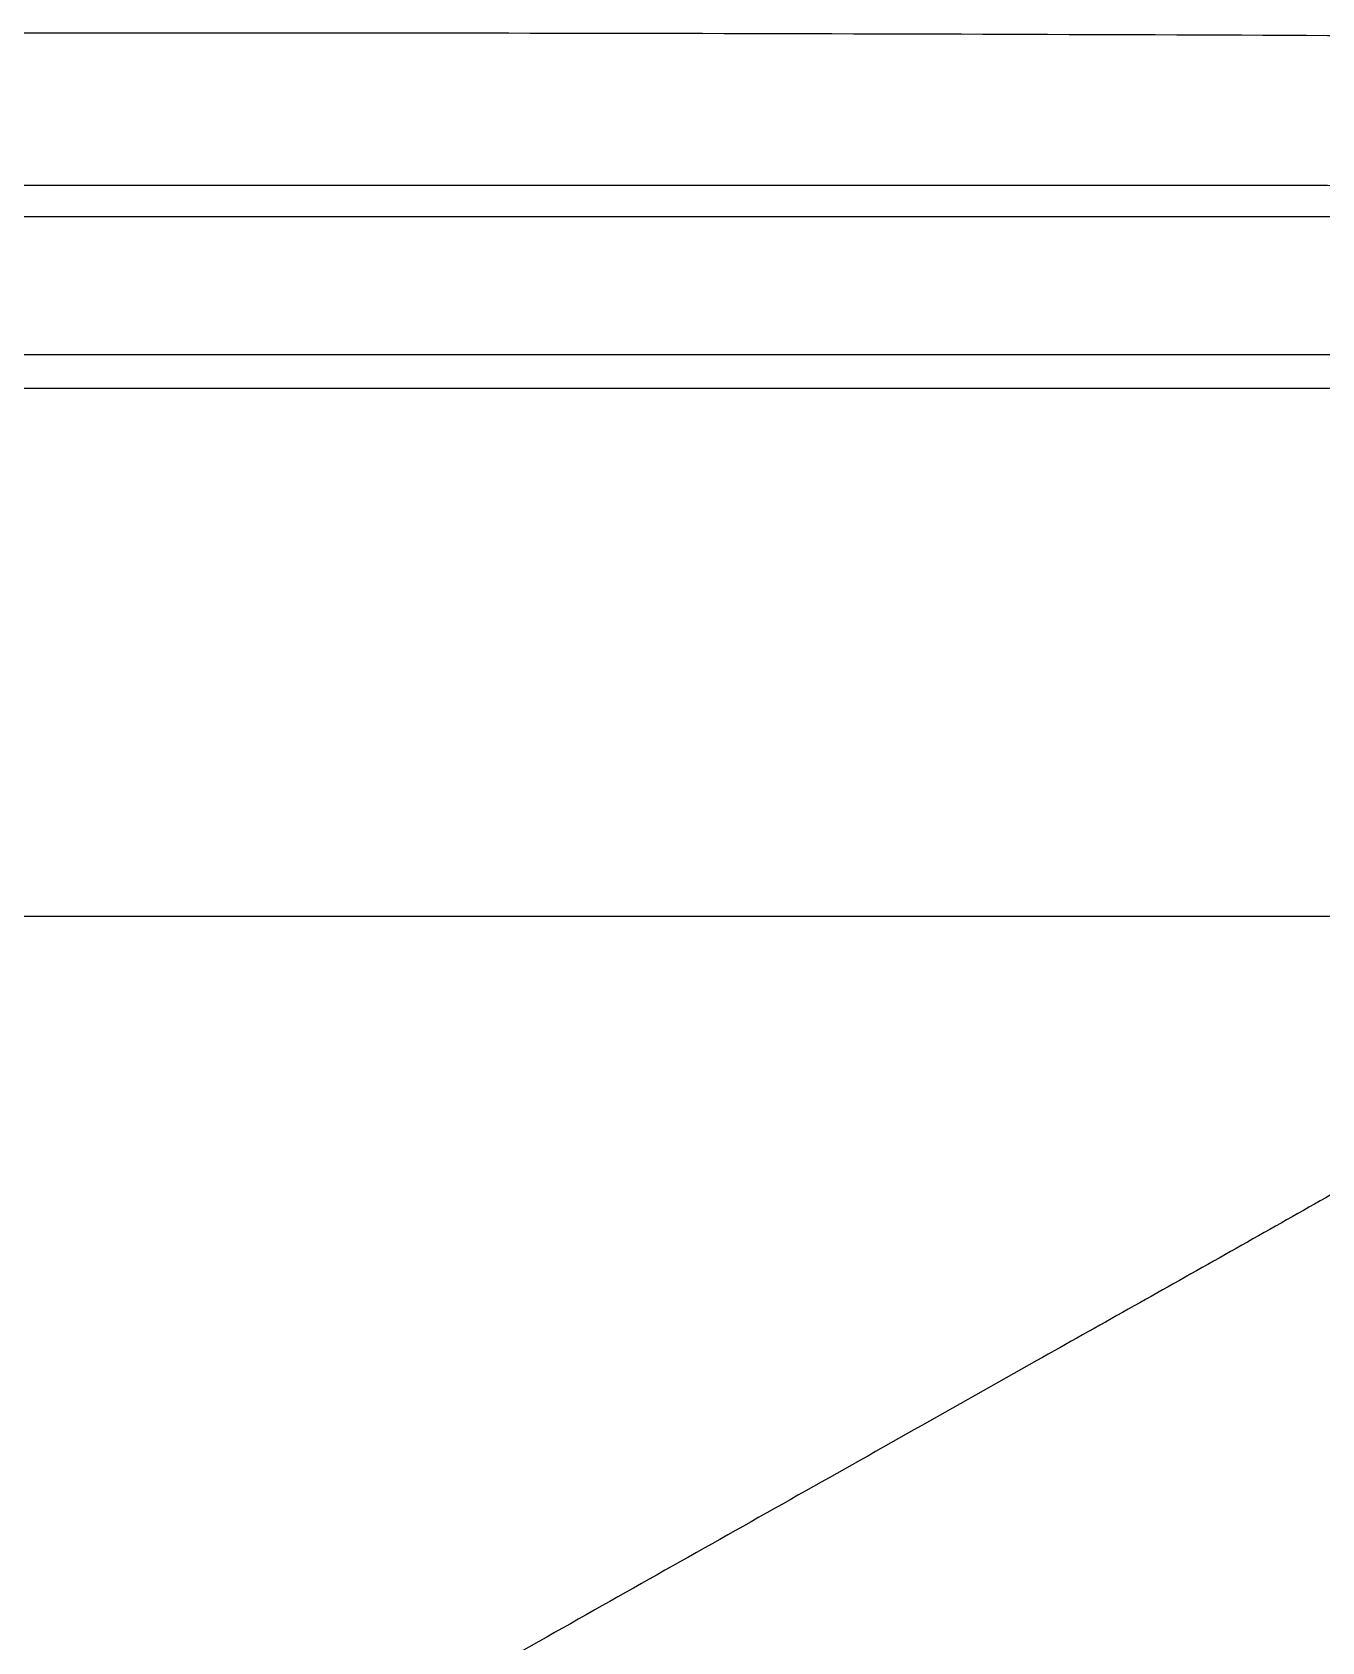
# Model space of a CAD drawing. Extents: x 1076 to 1148, y 508 to 635.
# Drawn here: x 1111.14 to 1120.28, y 580.88 to 592.28 of the extents above; entities that cross this region are included whole.
import ezdxf

# ---------------------------------------------------------------- set-up
doc = ezdxf.new("R2010")
doc.units = 0
doc.header["$MEASUREMENT"] = 0
doc.layers.add('1', color=4, linetype='Continuous')

# ---------------------------------------------------------------- blocks, each defined once
blk = doc.blocks.new('2026 TX')
at = {"layer": '1', "color": 3}
for p, q in [((60.595, 71.181), (11.729, 71.181)), ((52.554, 70.204), (12.307, 70.204)), ((52.554, 69.965), (12.307, 69.965)), ((32.352, 66.227), (48.082, 66.227)), ((38.972, 61.089), (37.494, 60.256))]:
    blk.add_line(p, q, dxfattribs=at)
at = {"layer": '1', "color": 4}
blk.add_open_spline([(66.402, 72.324), (63.522, 72.368), (57.762, 72.456), (49.122, 72.535), (40.482, 72.577), (31.842, 72.577), (23.202, 72.535), (14.562, 72.456), (8.802, 72.368), (5.922, 72.324)], degree=3, knots=[0, 0, 0, 0, 0.142865, 0.285722, 0.428575, 0.571425, 0.714278, 0.857135, 1, 1, 1, 1], dxfattribs=at)
at = {"layer": '1', "color": 3}
for points, knots in [([(60.595, 72.319), (57.338, 72.358), (50.822, 72.435), (41.049, 72.485), (31.275, 72.485), (21.502, 72.435), (14.986, 72.358), (11.729, 72.319)], [0, 0, 0, 0, 0.200006, 0.400003, 0.599997, 0.799994, 1, 1, 1, 1]), ([(60.595, 71.397), (52.451, 71.4), (36.162, 71.406), (19.873, 71.4), (11.729, 71.397)], [0, 0, 0, 0, 0.5, 1, 1, 1, 1]), ([(45.061, 64.523), (44.64, 64.285), (43.799, 63.808), (42.933, 63.322), (42.501, 63.079)], [0, 0, 0, 0, 0.499992, 1, 1, 1, 1]), ([(42.501, 63.079), (41.921, 62.752), (40.761, 62.098), (39.568, 61.426), (38.972, 61.089)], [0, 0, 0, 0, 0.5, 1, 1, 1, 1])]:
    blk.add_open_spline(points, degree=3, knots=knots, dxfattribs=at)

msp = doc.modelspace()

# ---------------------------------------------------------------- block references
at = {"layer": '1'}
msp.add_blockref('2026 TX', (1075.762, 519.794), dxfattribs=at)

doc.saveas('drawing.dxf')
